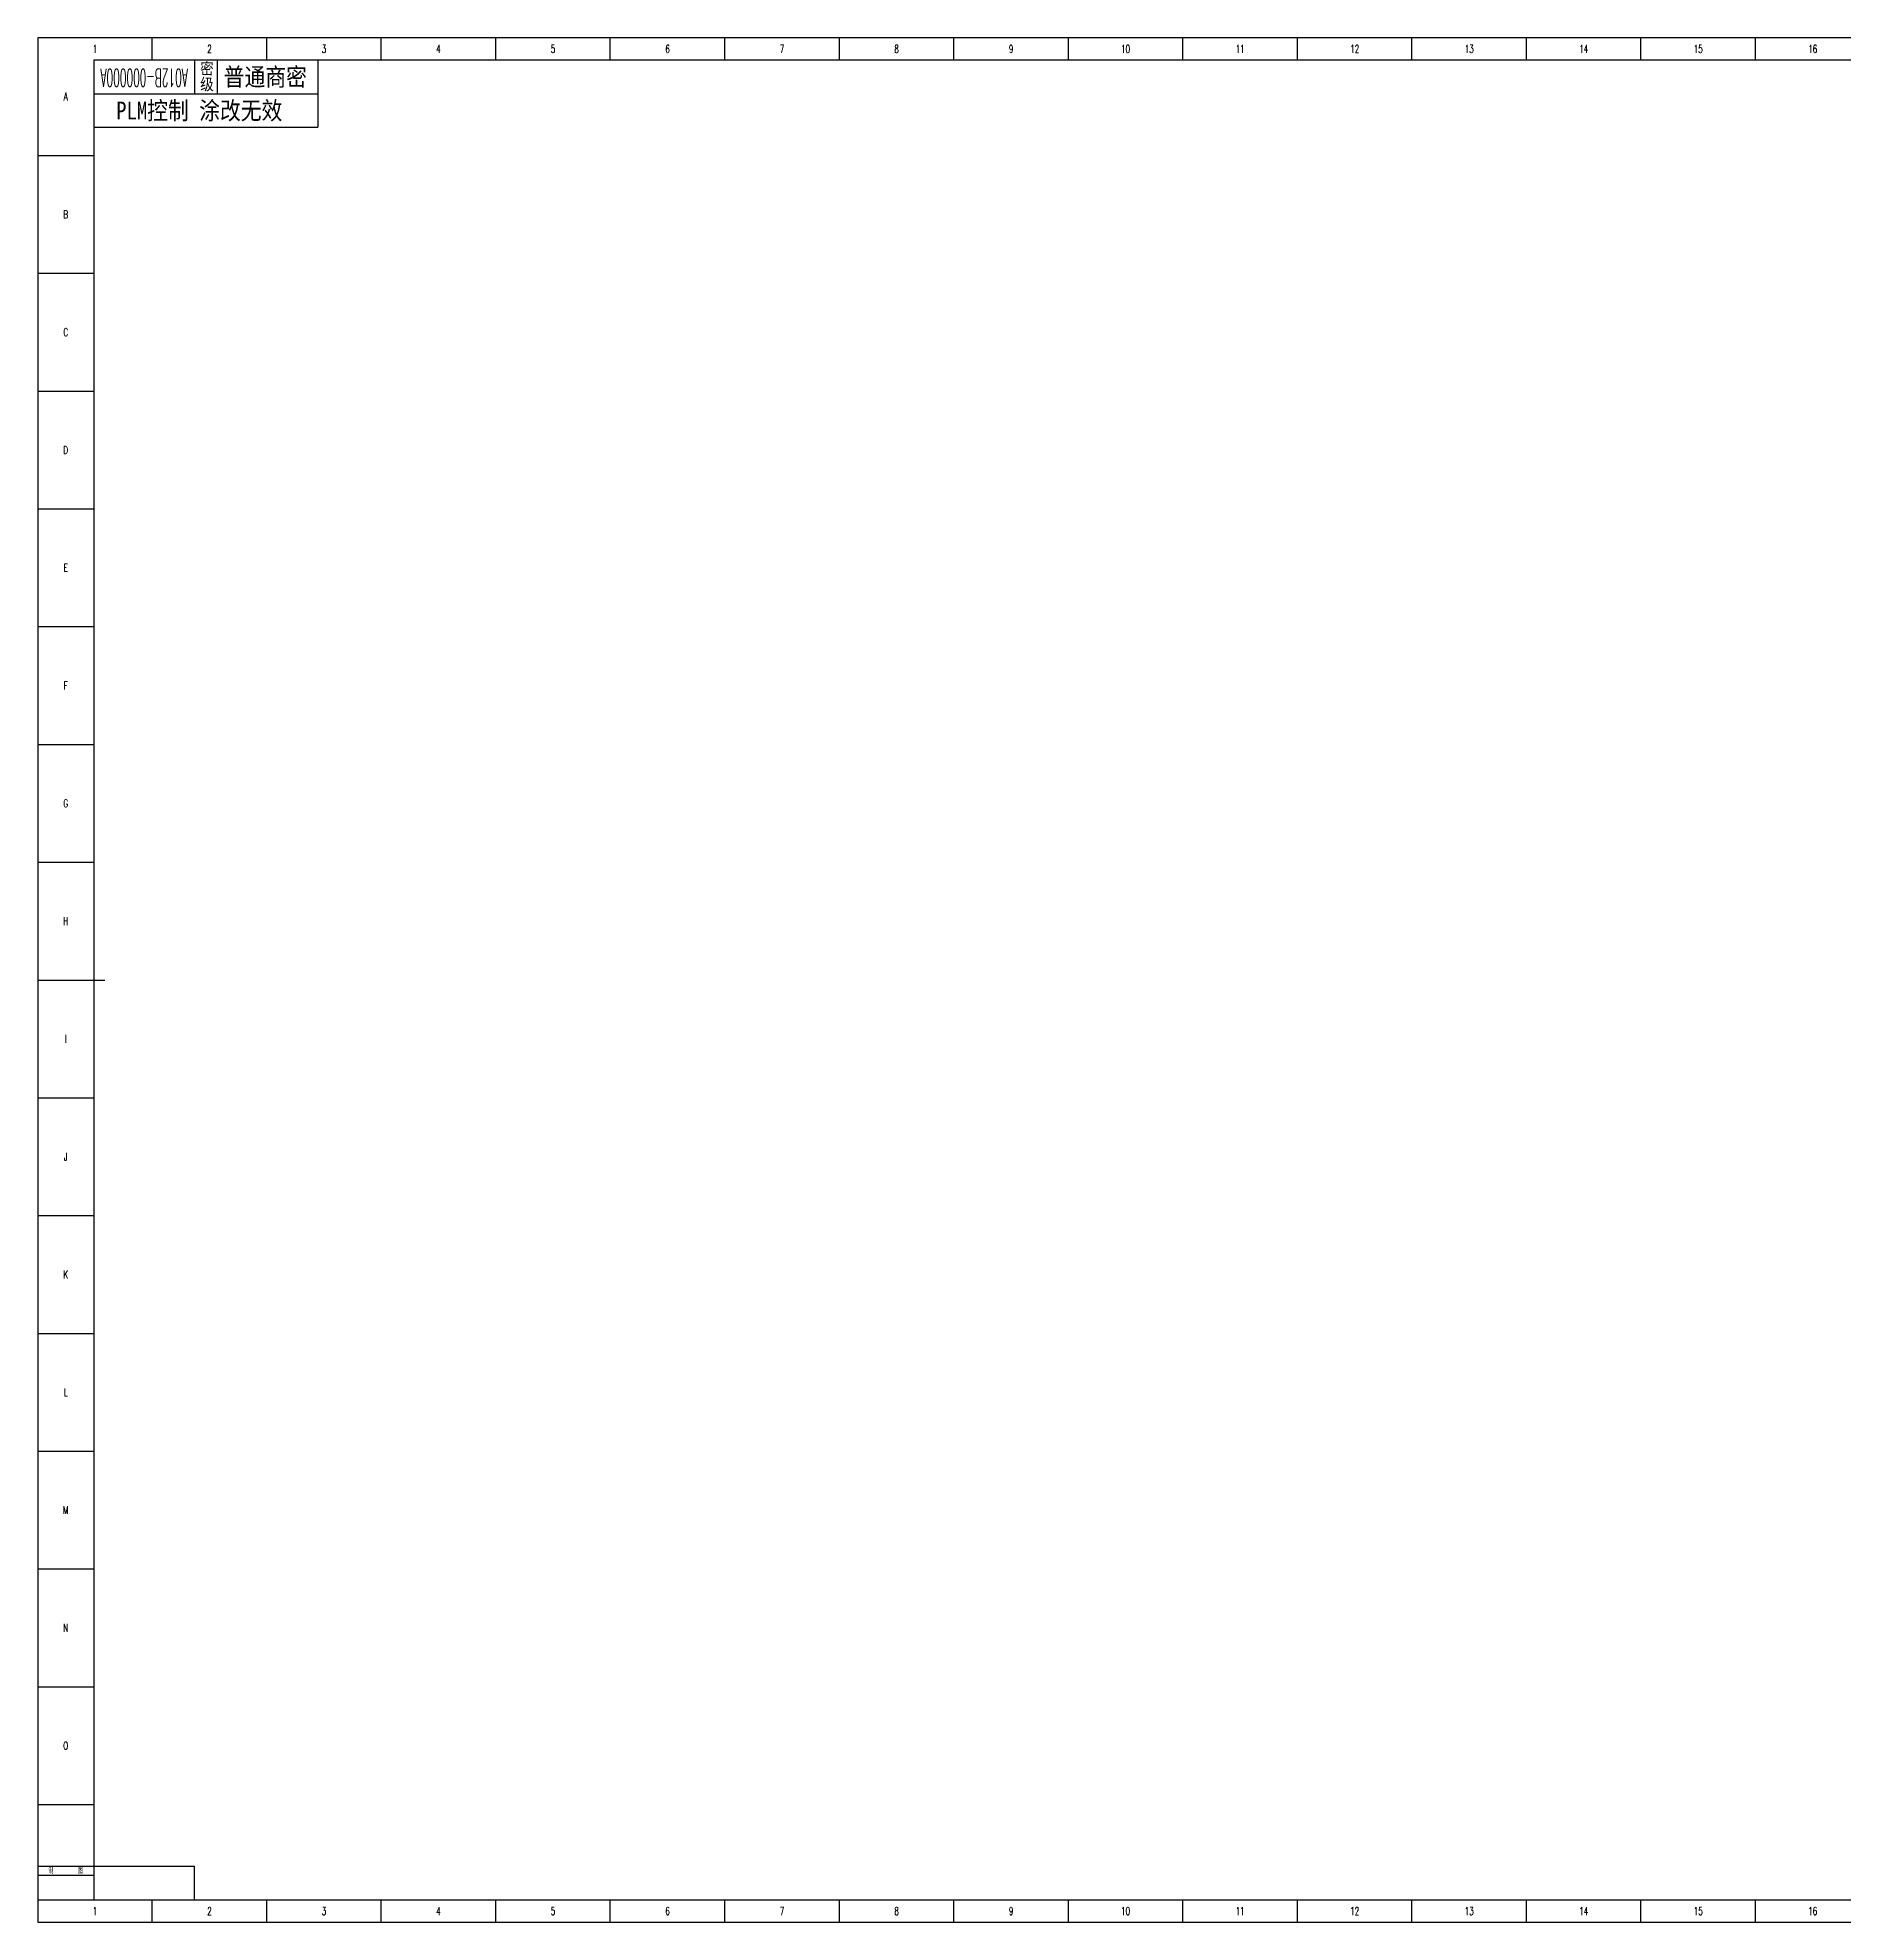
# Model space of a CAD drawing. Header units: millimetres. Extents: x 0 to 1635, y 0 to 841.
# Drawn here: x 0 to 806, y 0 to 841 of the extents above; entities that cross this region are included whole.
import ezdxf
from ezdxf.enums import TextEntityAlignment as Align

# ---------------------------------------------------------------- set-up
doc = ezdxf.new("R2010")
doc.units = ezdxf.units.MM
doc.layers.add('PDM_Title', color=7, linetype='Continuous')
doc.styles.add('HZ', font='TXT.SHX', dxfattribs={"width": 0.667, "bigfont": 'HZTXT.SHX'})
doc.styles.add('pdmHT', font='SIMHEI.TTF')

# ---------------------------------------------------------------- blocks, each defined once
blk = doc.blocks.new('FitPDM_DWGFrame')
at = {"layer": 'PDM_Title', "color": 2}
for p, q in [((1635, 841), (0, 841)), ((0, 841), (0, 0)), ((51.09, 831), (51.09, 841)), ((102.19, 831), (102.19, 841)), ((153.28, 831), (153.28, 841)), ((204.38, 831), (204.38, 841)), ((255.47, 831), (255.47, 841)), ((306.56, 831), (306.56, 841)), ((357.66, 831), (357.66, 841)), ((408.75, 831), (408.75, 841)), ((459.84, 831), (459.84, 841)), ((510.94, 831), (510.94, 841)), ((562.03, 831), (562.03, 841)), ((613.12, 831), (613.12, 841)), ((664.22, 831), (664.22, 841)), ((715.31, 831), (715.31, 841)), ((766.41, 831), (766.41, 841)), ((0, 788.44), (25, 788.44)), ((0, 735.87), (25, 735.87)), ((0, 683.31), (25, 683.31)), ((0, 630.75), (25, 630.75)), ((0, 578.19), (25, 578.19)), ((0, 525.62), (25, 525.62)), ((0, 473.06), (25, 473.06)), ((0, 367.94), (25, 367.94)), ((0, 315.38), (25, 315.38)), ((0, 262.81), (25, 262.81)), ((0, 210.25), (25, 210.25)), ((0, 157.69), (25, 157.69)), ((0, 105.12), (25, 105.12)), ((0, 52.56), (25, 52.56)), ((0, 25), (25, 25)), ((0, 21), (25, 21)), ((0, 10), (25, 10)), ((51.09, 0), (51.09, 10)), ((102.19, 0), (102.19, 10)), ((153.28, 0), (153.28, 10)), ((204.38, 0), (204.38, 10)), ((255.47, 0), (255.47, 10)), ((306.56, 0), (306.56, 10)), ((357.66, 0), (357.66, 10)), ((408.75, 0), (408.75, 10)), ((459.84, 0), (459.84, 10)), ((510.94, 0), (510.94, 10)), ((562.03, 0), (562.03, 10)), ((613.12, 0), (613.12, 10)), ((664.22, 0), (664.22, 10)), ((715.31, 0), (715.31, 10)), ((766.41, 0), (766.41, 10)), ((0, 0), (1635, 0))]:
    blk.add_line(p, q, dxfattribs=at)
at = {"layer": 'PDM_Title', "color": 0}
for p, q in [((1625, 831), (25, 831)), ((25, 831), (25, 10)), ((70, 831), (70, 816)), ((80, 831), (80, 816)), ((125, 831), (125, 816)), ((25, 816), (70, 816)), ((70, 816), (125, 816)), ((125, 816), (125, 801)), ((25, 801), (125, 801)), ((0, 420.5), (30, 420.5)), ((25, 25), (70, 25)), ((70, 10), (70, 25)), ((25, 10), (1625, 10))]:
    blk.add_line(p, q, dxfattribs=at)
at = {"layer": 'PDM_Title', "color": 2, "style": 'HZ', "width": 0.667}
for s, height, p in [('1', 3.5, (25.55, 836)), ('2', 3.5, (76.64, 836)), ('3', 3.5, (127.73, 836)), ('4', 3.5, (178.83, 836)), ('5', 3.5, (229.92, 836)), ('6', 3.5, (281.02, 836)), ('7', 3.5, (332.11, 836)), ('8', 3.5, (383.2, 836)), ('9', 3.5, (434.3, 836)), ('10', 3.5, (485.39, 836)), ('11', 3.5, (536.48, 836)), ('12', 3.5, (587.58, 836)), ('13', 3.5, (638.67, 836)), ('14', 3.5, (689.77, 836)), ('15', 3.5, (740.86, 836)), ('16', 3.5, (791.95, 836)), ('A', 3.5, (12.5, 814.72)), ('B', 3.5, (12.5, 762.16)), ('C', 3.5, (12.5, 709.59)), ('D', 3.5, (12.5, 657.03)), ('E', 3.5, (12.5, 604.47)), ('F', 3.5, (12.5, 551.91)), ('G', 3.5, (12.5, 499.34)), ('H', 3.5, (12.5, 446.78)), ('I', 3.5, (12.5, 394.22)), ('J', 3.5, (12.5, 341.66)), ('K', 3.5, (12.5, 289.09)), ('L', 3.5, (12.5, 236.53)), ('M', 3.5, (12.5, 183.97)), ('N', 3.5, (12.5, 131.41)), ('O', 3.5, (12.5, 78.84)), ('制      图', 2.5, (12.5, 23)), ('1', 3.5, (25.55, 5)), ('2', 3.5, (76.64, 5)), ('3', 3.5, (127.73, 5)), ('4', 3.5, (178.83, 5)), ('5', 3.5, (229.92, 5)), ('6', 3.5, (281.02, 5)), ('7', 3.5, (332.11, 5)), ('8', 3.5, (383.2, 5)), ('9', 3.5, (434.3, 5)), ('10', 3.5, (485.39, 5)), ('11', 3.5, (536.48, 5)), ('12', 3.5, (587.58, 5)), ('13', 3.5, (638.67, 5)), ('14', 3.5, (689.77, 5)), ('15', 3.5, (740.86, 5)), ('16', 3.5, (791.95, 5))]:
    blk.add_text(s, height=height, dxfattribs=at).set_placement(p, align=Align.MIDDLE_CENTER)
at = {"layer": 'PDM_Title', "color": 2, "style": 'HZ', "width": 0.436567}
blk.add_text('A012B-000000A', height=8, rotation=180, dxfattribs=at).set_placement((67, 827.1), (28, 827.1), align=Align.FIT)
at = {"layer": 'PDM_Title', "color": 2, "style": 'HZ'}
for s, p in [('密', (72.5, 824)), ('级', (72.5, 817))]:
    blk.add_text(s, height=6, dxfattribs=at).set_placement(p)
at = {"layer": 'PDM_Title', "color": 2, "style": 'pdmHT', "width": 0.85}
for s, p in [('普通商密', (83, 819.5)), ('PLM控制 涂改无效', (35, 804.5))]:
    blk.add_text(s, height=8, dxfattribs=at).set_placement(p)

msp = doc.modelspace()

# ---------------------------------------------------------------- block references
at = {"layer": 'PDM_Title'}
msp.add_blockref('FitPDM_DWGFrame', (0, 0), dxfattribs=at)

doc.saveas('drawing.dxf')
